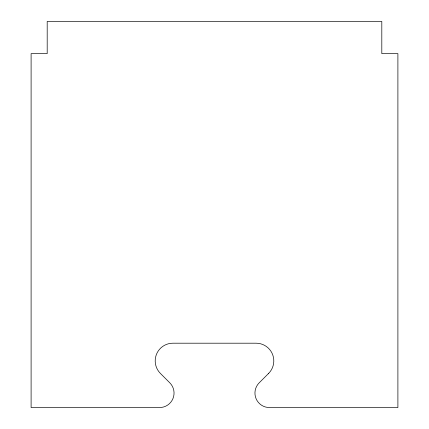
<?xml version="1.0" encoding="UTF-8"?>
<svg xmlns="http://www.w3.org/2000/svg" width="429" height="429" viewBox="0 0 429 429"><rect width="100%" height="100%" fill="white"/><g stroke="black" fill="none" stroke-linecap="round" stroke-linejoin="round"><path stroke-width="0.64" d="M268.613 373.412L259.186 382.834A14.479 14.479 0 0 0 269.428 407.55L397.897 407.55L397.897 53.625L381.81 53.625L381.81 21.45L47.19 21.45L47.19 53.625L31.102 53.625L31.102 407.55L159.572 407.55A14.479 14.479 0 0 0 169.809 382.834L160.387 373.412A17.696 17.696 0 0 1 172.903 343.2L256.097 343.2A17.696 17.696 0 0 1 268.613 373.412"/></g></svg>
